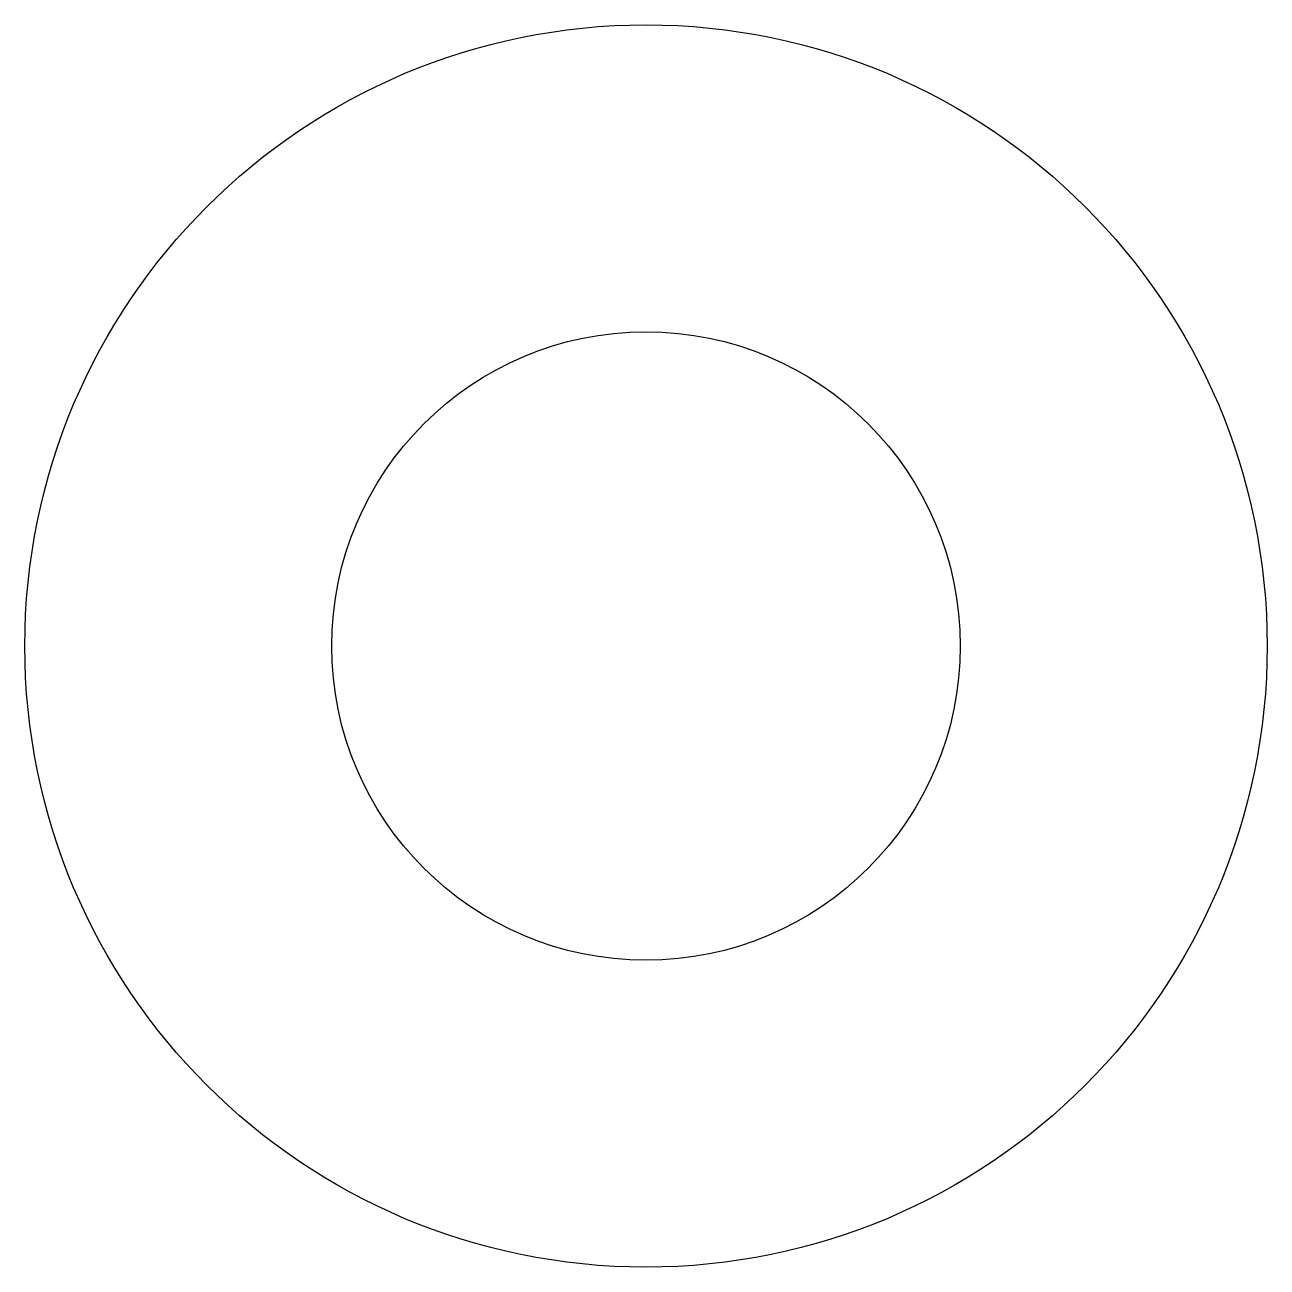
# Model space of a CAD drawing. Header units: millimetres. Extents: x -8.5 to 8.5, y -8.5 to 8.5.
import ezdxf

# ---------------------------------------------------------------- set-up
doc = ezdxf.new("R2010")
doc.units = ezdxf.units.MM
doc.layers.add('SKJER', color=7, linetype='Continuous')

msp = doc.modelspace()

# ---------------------------------------------------------------- linework, layer by layer
at = {"layer": 'SKJER'}
for radius in [8.5, 4.3]:
    msp.add_circle((0, 0), radius, dxfattribs=at)

doc.saveas('drawing.dxf')
